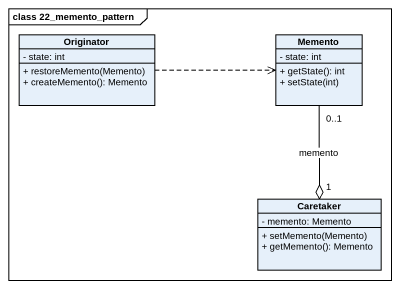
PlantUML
@startuml
mainframe class 22_memento_pattern
hide circle
hide empty members
skinparam classAttributeIconSize 0
class Originator {
  - state: int
  + restoreMemento(Memento)
  + createMemento(): Memento
}
class Memento {
  - state: int
  + getState(): int
  + setState(int)
}
class Caretaker {
  - memento: Memento
  + setMemento(Memento)
  + getMemento(): Memento
}
Originator .right.> Memento
Memento "0..1" --o "1" Caretaker : memento
@enduml
